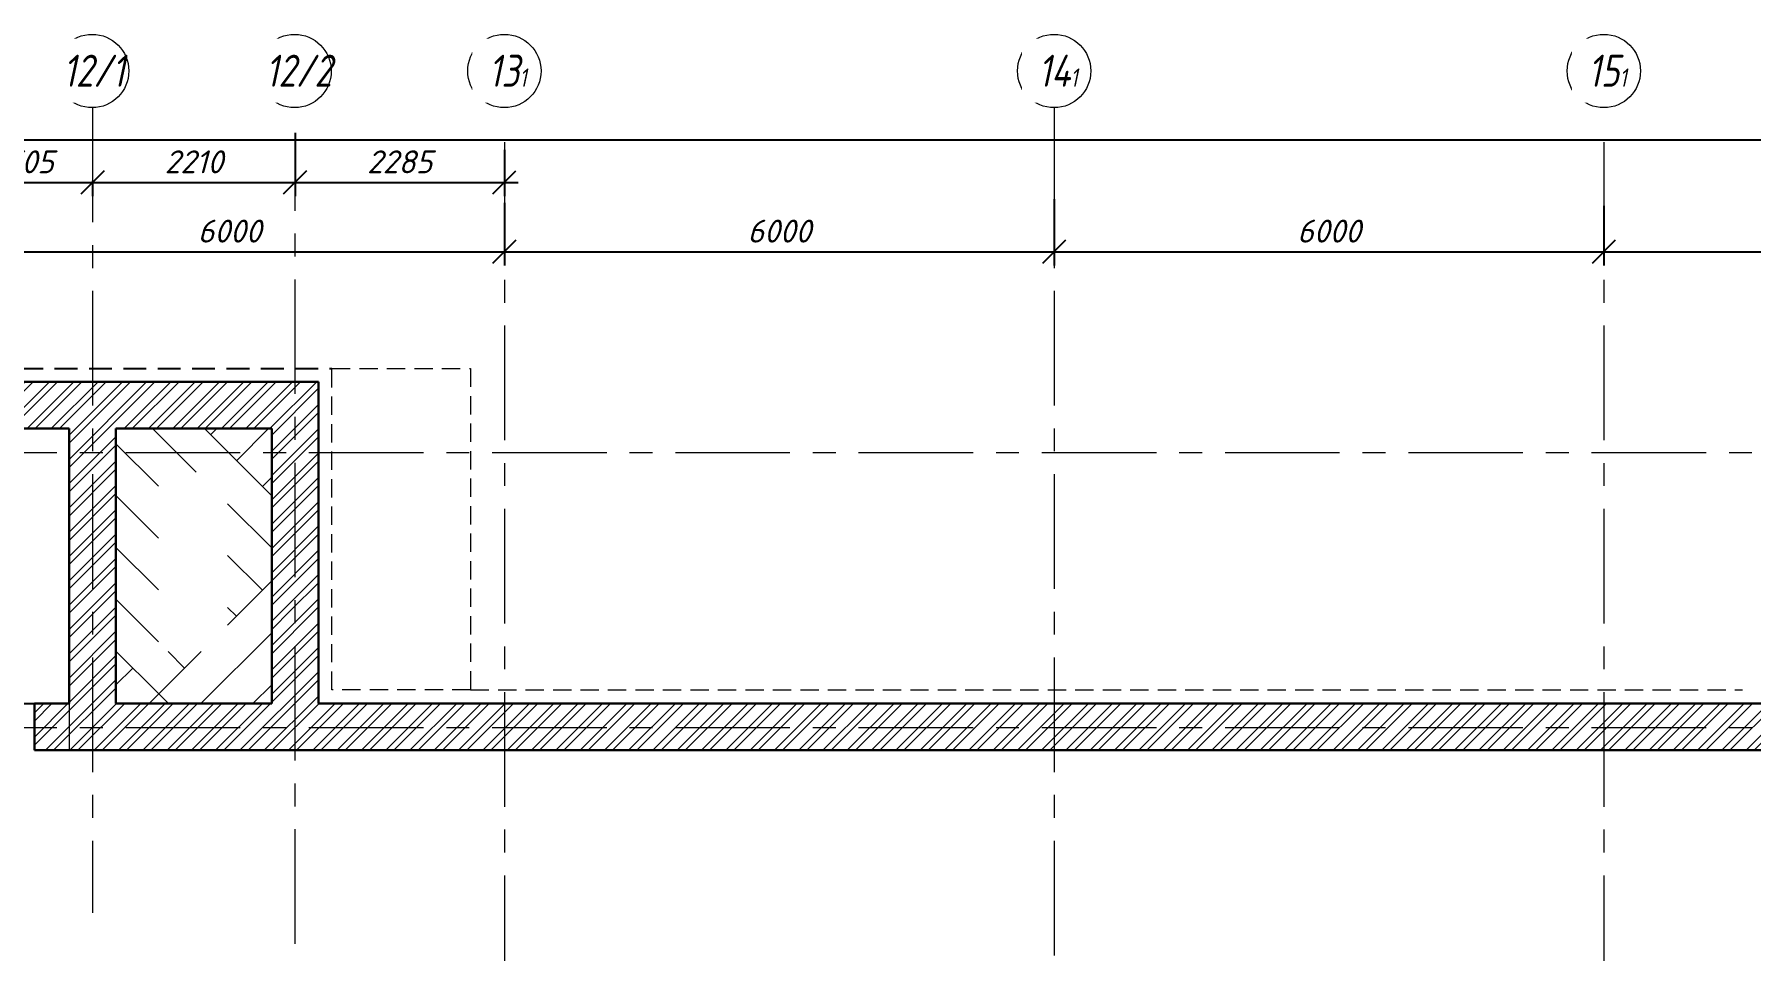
# Model space of a CAD drawing. Header units: millimetres. Extents: x -8417289 to 9420486, y -51311 to 166017.
# Drawn here: x -316303 to -297570, y 125164 to 135163 of the extents above; entities that cross this region are included whole.
import ezdxf

# ---------------------------------------------------------------- set-up
doc = ezdxf.new("R2010")
doc.units = ezdxf.units.MM
for name, pattern in [('ADSK_Скрыто', [6, 3, -3]), ('ADSK_Штриховая_ш2 п1', [3, 2, -1]), ('CENTER', [2, 1.25, -0.25, 0.25, -0.25]), ('TRATTEGGIATA', [0.75, 0.5, -0.25])]:
    doc.linetypes.add(name, pattern=pattern)
doc.layers.get('Defpoints').update_dxf_attribs({"color": 6})
for name, color, linetype, lineweight in [('1 этаж тонкие линии!', 250, 'Continuous', 0), ('_Скрыто_', 7, 'ADSK_Скрыто', 9), ('АР_МосжилНии_Стены', 202, 'Continuous', 30), ('АР_Оси', 193, 'Continuous', 9), ('АР_Оси размеры', 164, 'Continuous', 9), ('АР_тонкая линия', 250, 'Continuous', 0), ('АР_Штриховка кирпич', 250, 'Continuous', 9)]:
    doc.layers.add(name, color=color, linetype=linetype, lineweight=lineweight)
doc.styles.add('ISOCPEUR', font='isocpeui.ttf', dxfattribs={"height": 250})
doc.styles.add('ГОСТ 2.304', font='', dxfattribs={"width": 0.7})
doc.styles.get('ГОСТ 2.304').set_extended_font_data('ISOCPEUR')
doc.dimstyles.new('СПДС', dxfattribs={"dimscale": 100, "dimtxt": 2.5, "dimasz": 2.5, "dimexe": 1.5, "dimexo": 0, "dimgap": 1, "dimtad": 1, "dimdec": 0, "dimrnd": 1, "dimtxsty": 'ГОСТ 2.304', "dimblk": 'OBLIQUE', "dimcen": 2.5, "dimdle": 1.5, "dimadec": 0, "dimazin": 2, "dimtfac": 0.75, "dimtdec": 0, "dimtmove": 1, "dimatfit": 3, "dimfxl": 1, "dimtolj": 1, "dimarcsym": 1})

# ---------------------------------------------------------------- blocks, each defined once
blk = doc.blocks.new('_Oblique')
at = {"color": 8, "linetype": 'ByBlock', "lineweight": -2}
blk.add_line((-0.5, -0.5), (0.5, 0.5), dxfattribs=at)
blk = doc.blocks.new('*D625')
at = {"layer": 'Defpoints', "color": 0, "ltscale": 100, "transparency": 16777216}
for p in [(-317172, 133252), (-311172, 133326), (-311172, 132791)]:
    blk.add_point(p, dxfattribs=at)
at = {"layer": 'АР_Оси размеры', "color": 8, "lineweight": -2, "ltscale": 100, "transparency": 16777216}
for p, q in [((-317172, 133252), (-317172, 132641)), ((-311172, 133326), (-311172, 132641)), ((-317322, 132791), (-311022, 132791))]:
    blk.add_line(p, q, dxfattribs=at)
at = {"layer": 'АР_Оси размеры', "color": 8, "lineweight": -2, "ltscale": 100, "transparency": 16777216, "xscale": 250, "yscale": 250, "zscale": 250, "rotation": 180}
blk.add_blockref('_Oblique', (-317172, 132791), dxfattribs=at)
at = {"layer": 'АР_Оси размеры', "color": 8, "lineweight": -2, "ltscale": 100, "transparency": 16777216, "xscale": 250, "yscale": 250, "zscale": 250}
blk.add_blockref('_Oblique', (-311172, 132791), dxfattribs=at)
at = {"layer": 'АР_Оси размеры', "color": 8, "ltscale": 100, "transparency": 16777216, "insert": (-314172, 133016), "char_height": 250, "attachment_point": 5, "style": 'ISOCPEUR'}
blk.add_mtext('\\A1;6000', dxfattribs=at)
blk = doc.blocks.new('*D626')
at = {"layer": 'Defpoints', "color": 0, "ltscale": 100, "transparency": 16777216}
for p in [(-311172, 133326), (-305172, 133363), (-305172, 132791)]:
    blk.add_point(p, dxfattribs=at)
at = {"layer": 'АР_Оси размеры', "color": 8, "lineweight": -2, "ltscale": 100, "transparency": 16777216}
for p, q in [((-311172, 133326), (-311172, 132641)), ((-305172, 133363), (-305172, 132641)), ((-311322, 132791), (-305022, 132791))]:
    blk.add_line(p, q, dxfattribs=at)
at = {"layer": 'АР_Оси размеры', "color": 8, "lineweight": -2, "ltscale": 100, "transparency": 16777216, "xscale": 250, "yscale": 250, "zscale": 250, "rotation": 180}
blk.add_blockref('_Oblique', (-311172, 132791), dxfattribs=at)
at = {"layer": 'АР_Оси размеры', "color": 8, "lineweight": -2, "ltscale": 100, "transparency": 16777216, "xscale": 250, "yscale": 250, "zscale": 250}
blk.add_blockref('_Oblique', (-305172, 132791), dxfattribs=at)
at = {"layer": 'АР_Оси размеры', "color": 8, "ltscale": 100, "transparency": 16777216, "insert": (-308172, 133016), "char_height": 250, "attachment_point": 5, "style": 'ISOCPEUR'}
blk.add_mtext('\\A1;6000', dxfattribs=at)
blk = doc.blocks.new('*D627')
at = {"layer": 'Defpoints', "color": 0, "ltscale": 100, "transparency": 16777216}
for p in [(-305172, 133363), (-299172, 133293), (-299172, 132791)]:
    blk.add_point(p, dxfattribs=at)
at = {"layer": 'АР_Оси размеры', "color": 8, "lineweight": -2, "ltscale": 100, "transparency": 16777216}
for p, q in [((-305172, 133363), (-305172, 132641)), ((-299172, 133293), (-299172, 132641)), ((-305322, 132791), (-299022, 132791))]:
    blk.add_line(p, q, dxfattribs=at)
at = {"layer": 'АР_Оси размеры', "color": 8, "lineweight": -2, "ltscale": 100, "transparency": 16777216, "xscale": 250, "yscale": 250, "zscale": 250, "rotation": 180}
blk.add_blockref('_Oblique', (-305172, 132791), dxfattribs=at)
at = {"layer": 'АР_Оси размеры', "color": 8, "lineweight": -2, "ltscale": 100, "transparency": 16777216, "xscale": 250, "yscale": 250, "zscale": 250}
blk.add_blockref('_Oblique', (-299172, 132791), dxfattribs=at)
at = {"layer": 'АР_Оси размеры', "color": 8, "ltscale": 100, "transparency": 16777216, "insert": (-302172, 133016), "char_height": 250, "attachment_point": 5, "style": 'ISOCPEUR'}
blk.add_mtext('\\A1;6000', dxfattribs=at)
blk = doc.blocks.new('*D628')
at = {"layer": 'Defpoints', "color": 0, "ltscale": 100, "transparency": 16777216}
for p in [(-299172, 133293), (-293172, 133292), (-293172, 132791)]:
    blk.add_point(p, dxfattribs=at)
at = {"layer": 'АР_Оси размеры', "color": 8, "lineweight": -2, "ltscale": 100, "transparency": 16777216}
for p, q in [((-299172, 133293), (-299172, 132641)), ((-293172, 133292), (-293172, 132641)), ((-299322, 132791), (-293022, 132791))]:
    blk.add_line(p, q, dxfattribs=at)
at = {"layer": 'АР_Оси размеры', "color": 8, "lineweight": -2, "ltscale": 100, "transparency": 16777216, "xscale": 250, "yscale": 250, "zscale": 250, "rotation": 180}
blk.add_blockref('_Oblique', (-299172, 132791), dxfattribs=at)
at = {"layer": 'АР_Оси размеры', "color": 8, "lineweight": -2, "ltscale": 100, "transparency": 16777216, "xscale": 250, "yscale": 250, "zscale": 250}
blk.add_blockref('_Oblique', (-293172, 132791), dxfattribs=at)
at = {"layer": 'АР_Оси размеры', "color": 8, "ltscale": 100, "transparency": 16777216, "insert": (-296172, 133016), "char_height": 250, "attachment_point": 5, "style": 'ISOCPEUR'}
blk.add_mtext('\\A1;6000', dxfattribs=at)
blk = doc.blocks.new('*D630')
at = {"layer": 'Defpoints', "color": 0, "ltscale": 100, "transparency": 16777216}
for p in [(-317172, 133566), (-315667, 133566), (-315667, 133547)]:
    blk.add_point(p, dxfattribs=at)
at = {"layer": 'АР_Оси размеры', "color": 8, "lineweight": -2, "ltscale": 100, "transparency": 16777216}
for p, q in [((-317322, 133547), (-315517, 133547)), ((-317172, 133566), (-317172, 133397)), ((-315667, 133566), (-315667, 133397))]:
    blk.add_line(p, q, dxfattribs=at)
at = {"layer": 'АР_Оси размеры', "color": 8, "lineweight": -2, "ltscale": 100, "transparency": 16777216, "xscale": 250, "yscale": 250, "zscale": 250, "rotation": 180}
blk.add_blockref('_Oblique', (-317172, 133547), dxfattribs=at)
at = {"layer": 'АР_Оси размеры', "color": 8, "lineweight": -2, "ltscale": 100, "transparency": 16777216, "xscale": 250, "yscale": 250, "zscale": 250}
blk.add_blockref('_Oblique', (-315667, 133547), dxfattribs=at)
at = {"layer": 'АР_Оси размеры', "color": 8, "ltscale": 100, "transparency": 16777216, "insert": (-316420, 133772), "char_height": 250, "attachment_point": 5, "style": 'ISOCPEUR'}
blk.add_mtext('\\A1;1505', dxfattribs=at)
blk = doc.blocks.new('*D631')
at = {"layer": 'Defpoints', "color": 0, "ltscale": 100, "transparency": 16777216}
for p in [(-313457, 134088), (-315667, 133566), (-313457, 133547)]:
    blk.add_point(p, dxfattribs=at)
at = {"layer": 'АР_Оси размеры', "color": 8, "lineweight": -2, "ltscale": 100, "transparency": 16777216}
for p, q in [((-313457, 134088), (-313457, 133397)), ((-315817, 133547), (-313307, 133547)), ((-315667, 133566), (-315667, 133397))]:
    blk.add_line(p, q, dxfattribs=at)
at = {"layer": 'АР_Оси размеры', "color": 8, "lineweight": -2, "ltscale": 100, "transparency": 16777216, "xscale": 250, "yscale": 250, "zscale": 250, "rotation": 180}
blk.add_blockref('_Oblique', (-315667, 133547), dxfattribs=at)
at = {"layer": 'АР_Оси размеры', "color": 8, "lineweight": -2, "ltscale": 100, "transparency": 16777216, "xscale": 250, "yscale": 250, "zscale": 250}
blk.add_blockref('_Oblique', (-313457, 133547), dxfattribs=at)
at = {"layer": 'АР_Оси размеры', "color": 8, "ltscale": 100, "transparency": 16777216, "insert": (-314562, 133772), "char_height": 250, "attachment_point": 5, "style": 'ISOCPEUR'}
blk.add_mtext('\\A1;2210', dxfattribs=at)
blk = doc.blocks.new('*D632')
at = {"layer": 'Defpoints', "color": 0, "ltscale": 100, "transparency": 16777216}
for p in [(-313457, 134088), (-311172, 133904), (-311172, 133547)]:
    blk.add_point(p, dxfattribs=at)
at = {"layer": 'АР_Оси размеры', "color": 8, "lineweight": -2, "ltscale": 100, "transparency": 16777216}
for p, q in [((-313457, 134088), (-313457, 133397)), ((-311172, 133904), (-311172, 133397)), ((-313607, 133547), (-311022, 133547))]:
    blk.add_line(p, q, dxfattribs=at)
at = {"layer": 'АР_Оси размеры', "color": 8, "lineweight": -2, "ltscale": 100, "transparency": 16777216, "xscale": 250, "yscale": 250, "zscale": 250, "rotation": 180}
blk.add_blockref('_Oblique', (-313457, 133547), dxfattribs=at)
at = {"layer": 'АР_Оси размеры', "color": 8, "lineweight": -2, "ltscale": 100, "transparency": 16777216, "xscale": 250, "yscale": 250, "zscale": 250}
blk.add_blockref('_Oblique', (-311172, 133547), dxfattribs=at)
at = {"layer": 'АР_Оси размеры', "color": 8, "ltscale": 100, "transparency": 16777216, "insert": (-312315, 133772), "char_height": 250, "attachment_point": 5, "style": 'ISOCPEUR'}
blk.add_mtext('\\A1;2285', dxfattribs=at)
blk = doc.blocks.new('*D633')
at = {"layer": 'Defpoints', "color": 0, "ltscale": 100, "transparency": 16777216}
for p in [(-353172, 134013), (-289662, 134013), (-289662, 134013)]:
    blk.add_point(p, dxfattribs=at)
at = {"layer": 'АР_Оси размеры', "color": 8, "lineweight": -2, "ltscale": 100, "transparency": 16777216}
for p, q in [((-353172, 134013), (-353172, 134163)), ((-289662, 134013), (-289662, 134163)), ((-353322, 134013), (-289512, 134013))]:
    blk.add_line(p, q, dxfattribs=at)
at = {"layer": 'АР_Оси размеры', "color": 8, "lineweight": -2, "ltscale": 100, "transparency": 16777216, "xscale": 250, "yscale": 250, "zscale": 250, "rotation": 180}
blk.add_blockref('_Oblique', (-353172, 134013), dxfattribs=at)
at = {"layer": 'АР_Оси размеры', "color": 8, "lineweight": -2, "ltscale": 100, "transparency": 16777216, "xscale": 250, "yscale": 250, "zscale": 250}
blk.add_blockref('_Oblique', (-289662, 134013), dxfattribs=at)
at = {"layer": 'АР_Оси размеры', "color": 8, "ltscale": 100, "transparency": 16777216, "insert": (-321417, 134238), "char_height": 250, "attachment_point": 5, "style": 'ISOCPEUR'}
blk.add_mtext('\\A1;63510', dxfattribs=at)

msp = doc.modelspace()

# ---------------------------------------------------------------- hatches: boundary and pattern name
at = {"layer": '1 этаж тонкие линии!', "ltscale": 100}
h = msp.add_hatch(dxfattribs=at)
h.set_pattern_fill('AR-PARQ1', color=8, scale=200, angle=45, style=0)
h.set_pattern_definition([(135, (-16265.2, 60081), (-3394.113, 0), [2400, -2400]), (135, (-15982.3, 60363.8), (-3394.113, 0), [2400, -2400]), (135, (-15699.5, 60646.7), (-3394.113, 0), [2400, -2400]), (135, (-15416.6, 60929.5), (-3394.113, 0), [2400, -2400]), (135, (-15133.8, 61212.4), (-3394.113, 0), [2400, -2400]), (135, (-14851, 61495.2), (-3394.113, 0), [2400, -2400]), (135, (-14568, 61778), (-3394.113, 0), [2400, -2400]), (45, (-17962.2, 61778), (3394.113, 0), [2400, -2400]), (45, (-18245, 62061), (3394.113, 0), [2400, -2400]), (45, (-18528, 62343.7), (3394.113, 0), [2400, -2400]), (45, (-18810.7, 62626.6), (3394.113, 0), [2400, -2400]), (45, (-19093.6, 62909.4), (3394.113, 0), [2400, -2400]), (45, (-19376.4, 63192.3), (3394.113, 0), [2400, -2400]), (45, (-19659.3, 63475), (3394.113, 0), [2400, -2400])])
h.paths.add_polyline_path([(-314949.21, 130386.01), (-314192.91, 130386.01), (-314192.91, 128428.12), (-314949.21, 128428.12)], flags=16)
h.paths.add_polyline_path([(-315412.07, 130860.68), (-313712.07, 130860.68), (-313712.07, 127860.68), (-315412.07, 127860.68)])
at = {"layer": 'АР_Штриховка кирпич', "ltscale": 100}
h = msp.add_hatch(dxfattribs=at)
h.set_pattern_fill('ANSI32', color=8, scale=500)
h.set_pattern_definition([(45, (-15289.27, 0), (-132.58252, 132.58252), []), (45, (-15200.88, 0), (-132.58252, 132.58252), [])])
h.paths.add_polyline_path([(-313815.16, 128908.58), (-313852.17, 128908.58)], flags=17)
h.paths.add_polyline_path([(-313202.07, 128879.92), (-313712.07, 128879.92), (-313712.07, 127860.68), (-315412.07, 127860.68), (-315412.07, 130860.68), (-313712.07, 130860.68), (-313712.07, 128879.52), (-313202.07, 128880.33), (-313202.07, 131370.68), (-322816.79, 131370.68), (-322816.79, 130860.68), (-315922.07, 130860.68), (-315922.07, 127860.68), (-316302.36, 127860.68), (-316302.36, 127350.68), (-315691.48, 127350.68), (-297132.07, 127350.68), (-297132.07, 127741.77), (-297067.07, 127741.77), (-297067.07, 127860.68), (-313202.07, 127860.68)])

# ---------------------------------------------------------------- linework, layer by layer
at = {"color": 8, "linetype": 'TRATTEGGIATA', "ltscale": 500}
for p, q in [((-323580.95, 131520.68), (-313054.25, 131515.62)), ((-317202.73, 127860.68), (-316302.36, 127860.68))]:
    msp.add_line(p, q, dxfattribs=at)
at = {"layer": '_Скрыто_', "color": 8, "lineweight": 13, "ltscale": 500}
for points in [[(-340922.07, 130350.68), (-332422.07, 130350.68), (-332422.07, 127350.68), (-322922.07, 127350.68), (-322922.07, 130860.68), (-315922.07, 130860.68), (-315922.07, 127350.68), (-289912.07, 127350.68), (-289912.07, 118850.68), (-293422.07, 118850.58), (-293422.07, 115850.68), (-322954.75, 115850.68), (-322963.14, 114638.96), (-323106, 113589.09), (-323374.22, 112749.76), (-323701.88, 111724.45), (-324535.63, 110401.58), (-325563.96, 109149.26), (-326742.87, 108130.84), (-328325.99, 107085.47), (-330860.89, 106449.32), (-331912.19, 106369.37), (-332422.19, 106369.37), (-332422.19, 98935.68)], [(-293422.05, 127350.68), (-316302.34, 127350.68), (-316302.34, 127860.68), (-315922.07, 127860.68), (-315922.07, 130860.68), (-322922.07, 130860.68), (-322922.05, 127860.68), (-317202.71, 127860.68), (-317202.71, 127350.68), (-332422.07, 127350.68), (-332422.07, 130350.68), (-340922.07, 130350.68)]]:
    msp.add_lwpolyline(points, dxfattribs=at)
at = {"layer": 'АР_МосжилНии_Стены', "color": 8, "ltscale": 100}
for p, q in [((-323432.07, 131370.68), (-313202.07, 131370.68)), ((-313202.07, 131370.68), (-313202.07, 128509.54)), ((-322922.07, 130860.68), (-315922.07, 130860.68)), ((-315922.07, 130860.68), (-315922.07, 127860.68)), ((-315412.07, 130860.68), (-313712.07, 130860.68)), ((-315412.07, 130860.68), (-315412.07, 127860.68)), ((-313712.07, 130860.68), (-313712.07, 128509.54)), ((-313712.07, 128908.58), (-313712.07, 127860.68)), ((-313202.07, 128908.58), (-313202.07, 127860.68)), ((-316302.36, 127860.68), (-315922.07, 127860.68)), ((-316302.36, 127860.68), (-316302.36, 127350.68)), ((-315412.07, 127860.68), (-313712.07, 127860.68)), ((-313202.07, 127860.68), (-299711.49, 127860.68)), ((-300337.07, 127860.68), (-297067.07, 127860.68)), ((-316302.36, 127350.68), (-299776.49, 127350.68)), ((-300272.07, 127350.68), (-297132.07, 127350.68))]:
    msp.add_line(p, q, dxfattribs=at)
at = {"layer": 'АР_Оси', "color": 8, "linetype": 'CENTER', "ltscale": 1000}
for p, q in [((-315667.07, 134363.15), (-315667.07, 125575.56)), ((-305172.07, 134363.15), (-305172.07, 78630.8)), ((-313457.07, 125238.75), (-313457.07, 133983.5)), ((-311172.07, 133984.95), (-311172.07, 78252.6)), ((-299172.07, 133984.95), (-299172.07, 78252.6)), ((-359305.77, 130600.68), (-276127.36, 130600.68)), ((-359305.77, 127600.68), (-276127.36, 127600.68))]:
    msp.add_line(p, q, dxfattribs=at)
at = {"layer": 'АР_Оси', "color": 8, "ltscale": 0.5}
for centre in [(-315672.07, 134763.15), (-313462.07, 134763.15), (-311172.07, 134763.15), (-305172.07, 134763.15), (-299172.07, 134763.15)]:
    msp.add_circle(centre, 400, dxfattribs=at)
at = {"layer": 'АР_тонкая линия', "color": 8, "linetype": 'ADSK_Штриховая_ш2 п1', "ltscale": 100}
msp.add_line((-311541.53, 128010.68), (-297659.57, 128010.68), dxfattribs=at)
msp.add_lwpolyline([(-313054.25, 131515.62), (-311541.53, 131515.62), (-311541.53, 128010.68), (-313054.25, 128010.68)], close=True, dxfattribs=at)

# ---------------------------------------------------------------- dimensions: what is measured, and where the dimension line sits
at = {"layer": 'АР_Оси размеры', "color": 8, "ltscale": 100}
for base, p1, p2, picture, middle in [((-313457.07, 133546.65), (-315667.07, 133565.97), (-313457.07, 134087.64), '*D631', (-314562.07, 133771.65)), ((-311172.07, 133546.65), (-313457.07, 134087.64), (-311172.07, 133904.09), '*D632', (-312314.57, 133771.65)), ((-315667.07, 133546.65), (-317172.07, 133565.97), (-315667.07, 133565.97), '*D630', (-316419.57, 133771.65)), ((-311172.07, 132790.78), (-317172.07, 133251.98), (-311172.07, 133326.44), '*D625', (-314172.07, 133015.78)), ((-305172.07, 132790.78), (-311172.07, 133326.44), (-305172.07, 133363.45), '*D626', (-308172.07, 133015.78)), ((-299172.07, 132790.78), (-305172.07, 133363.45), (-299172.07, 133292.76), '*D627', (-302172.07, 133015.78)), ((-293172.07, 132790.78), (-299172.07, 133292.76), (-293172.07, 133291.97), '*D628', (-296172.07, 133015.78))]:
    dim = msp.add_linear_dim(base=base, p1=p1, p2=p2, dimstyle='СПДС', override={"dimtxsty": 'ISOCPEUR', "dimclrd": 8, "dimclre": 8, "dimclrt": 8}, dxfattribs=at)
    dim.commit()
    dim.dimension.update_dxf_attribs({"geometry": picture, "text_midpoint": middle})

# ---------------------------------------------------------------- next in the draw order: texts
at = {"layer": 'АР_Оси', "color": 8, "char_height": 350, "width": 123.8671, "attachment_point": 1, "line_spacing_factor": 1.149209, "style": 'ISOCPEUR', "bg_fill": 2}
for s, insert in [('{\\W0.8;12/1}', (-315989.78, 134940.93)), ('{\\W0.8;12/2}', (-313779.78, 134940.93)), ('{\\W0.8;15\\H0.57143x;1}', (-299346.17, 134940.93))]:
    msp.add_mtext(s, dxfattribs=dict(at, insert=insert))
at = {"layer": 'АР_Оси', "color": 8, "ltscale": 0.5, "char_height": 350, "width": 123.8671, "attachment_point": 1, "line_spacing_factor": 1.149209, "style": 'ISOCPEUR', "bg_fill": 2}
for s, insert in [('{\\W0.8;13\\H0.57143x;1}', (-311346.17, 134940.93)), ('{\\W0.8;14\\H0.57143x;1}', (-305346.17, 134940.93))]:
    msp.add_mtext(s, dxfattribs=dict(at, insert=insert))

# ---------------------------------------------------------------- next in the draw order: dimensions: what is measured, and where the dimension line sits
at = {"layer": 'АР_Оси размеры', "color": 8, "ltscale": 100}
dim = msp.add_linear_dim(base=(-289662.07, 134013.15), p1=(-353172.07, 134013.15), p2=(-289662.07, 134013.15), dimstyle='СПДС', override={"dimtxsty": 'ISOCPEUR', "dimclrd": 8, "dimclre": 8, "dimclrt": 8}, dxfattribs=at)
dim.commit()
dim.dimension.update_dxf_attribs({"geometry": '*D633', "text_midpoint": (-321417.07, 134238.15)})

doc.saveas('drawing.dxf')
